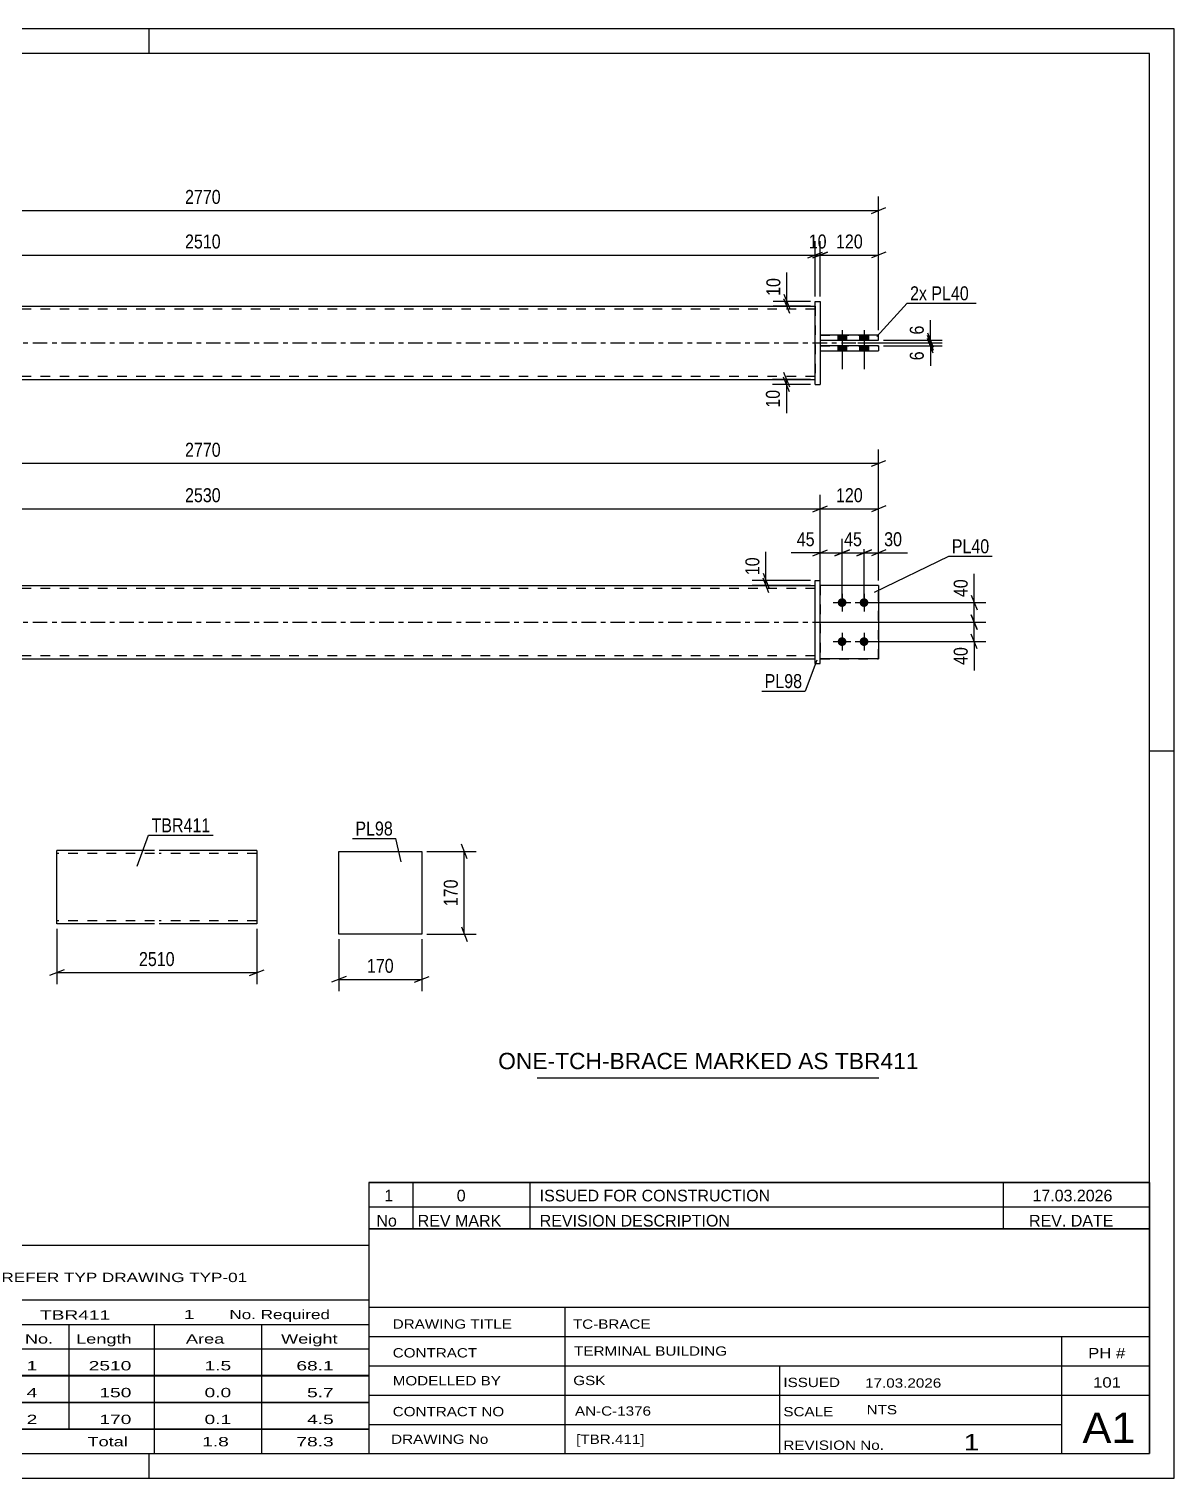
# Model space of a CAD drawing. Header units: millimetres. Extents: x 0 to 420, y 0 to 297.
# Drawn here: x 185.3 to 420, y 0 to 297 of the extents above; entities that cross this region are included whole.
import ezdxf

# ---------------------------------------------------------------- set-up
doc = ezdxf.new("R2010")
doc.units = ezdxf.units.MM
doc.linetypes.add('DXK_LINE_DOT2', pattern=[3.9198, 1.9599, -1.9599])
doc.linetypes.add('DXK_LINE_DOT3', pattern=[5.9187, 2.979, -0.9799, 0.9799, -0.9799])
doc.styles.add('Arial', font='ARIAL.TTF', dxfattribs={"height": 0.2})
doc.styles.add('Arial Narrow', font='ARIALN.TTF', dxfattribs={"height": 0.2})

# ---------------------------------------------------------------- blocks, each defined once
blk = doc.blocks.new('Unknown-580607302-1163')
at = {"color": 5, "linetype": 'Continuous'}
for p, q in [((420, 297), (0, 297)), ((210, 292), (210, 297)), ((420, 0), (420, 297)), ((415, 292), (5, 292)), ((415, 5), (415, 292)), ((420, 149), (415, 149)), ((5, 5), (415, 5)), ((210, 0), (210, 5)), ((0, 0), (420, 0))]:
    blk.add_line(p, q, dxfattribs=at)
blk = doc.blocks.new('Part-580607302-1749 - 1733')
at = {"color": 2, "linetype": 'Continuous'}
for p, q in [((346.47, 183.93), (347.47, 183.93)), ((346.47, 166.93), (346.47, 183.93)), ((347.47, 166.93), (347.47, 183.93)), ((346.47, 166.93), (346.47, 166.93)), ((346.47, 166.93), (347.47, 166.93))]:
    blk.add_line(p, q, dxfattribs=at)
at = {"color": 7, "linetype": 'DXK_LINE_DOT2'}
for p, q in [((346.47, 183.93), (347.47, 183.93)), ((346.47, 166.93), (347.47, 166.93))]:
    blk.add_line(p, q, dxfattribs=at)
blk = doc.blocks.new('Part-580607302-1754 - 1733')
at = {"color": 2, "linetype": 'Continuous'}
for p, q in [((95.49, 182.93), (346.47, 182.93)), ((95.49, 167.93), (346.47, 167.93))]:
    blk.add_line(p, q, dxfattribs=at)
at = {"color": 7, "linetype": 'DXK_LINE_DOT2'}
for p, q in [((95.49, 167.93), (95.49, 182.93)), ((346.47, 182.33), (95.49, 182.33)), ((346.47, 167.93), (346.47, 182.93)), ((346.47, 168.53), (95.49, 168.53))]:
    blk.add_line(p, q, dxfattribs=at)
at = {"color": 7, "linetype": 'DXK_LINE_DOT3'}
blk.add_line((85.49, 175.43), (356.47, 175.43), dxfattribs=at)
blk = doc.blocks.new('Bolt-580607302-1755 - 1733')
at = {"linetype": 'Continuous'}
for points in [[(351.97, 180.33, -1), (351.97, 178.53, -1)], [(356.47, 180.33, -1), (356.47, 178.53, -1)], [(351.97, 172.33, -1), (351.97, 170.53, -1)], [(356.47, 172.33, -1), (356.47, 170.53, -1)]]:
    blk.add_hatch(color=1, dxfattribs=at).paths.add_polyline_path(points)
at = {"color": 1, "linetype": 'Continuous'}
for p, q in [((351.97, 181.23), (351.97, 177.63)), ((356.47, 181.23), (356.47, 177.63)), ((350.17, 179.43), (353.77, 179.43)), ((354.67, 179.43), (358.27, 179.43)), ((351.97, 173.23), (351.97, 169.63)), ((356.47, 173.23), (356.47, 169.63)), ((350.17, 171.43), (353.77, 171.43)), ((354.67, 171.43), (358.27, 171.43))]:
    blk.add_line(p, q, dxfattribs=at)
blk = doc.blocks.new('Part-580607302-1777 - 1733')
at = {"color": 2, "linetype": 'Continuous'}
for p, q in [((359.47, 182.93), (347.47, 182.93)), ((359.47, 182.93), (359.47, 167.93)), ((359.47, 167.93), (347.47, 167.93))]:
    blk.add_line(p, q, dxfattribs=at)
at = {"color": 7, "linetype": 'DXK_LINE_DOT2'}
blk.add_line((347.47, 182.93), (347.47, 167.93), dxfattribs=at)
blk = doc.blocks.new('Part-580607302-1782 - 1733')
at = {"color": 7, "linetype": 'DXK_LINE_DOT2'}
for p, q in [((359.47, 182.93), (347.47, 182.93)), ((347.47, 182.93), (347.47, 167.93)), ((359.47, 167.93), (359.47, 182.93)), ((347.47, 167.93), (359.47, 167.93))]:
    blk.add_line(p, q, dxfattribs=at)
blk = doc.blocks.new('Bolt-580607302-1399 - 1390')
at = {"linetype": 'Continuous'}
for points in [[(352.87, 234.25), (351.07, 234.25), (351.07, 233.25), (352.87, 233.25)], [(352.87, 234.25), (351.07, 234.25), (351.07, 233.25), (352.87, 233.25)], [(352.87, 232.05), (351.07, 232.05), (351.07, 231.05), (352.87, 231.05)], [(352.87, 232.05), (351.07, 232.05), (351.07, 231.05), (352.87, 231.05)], [(357.37, 234.25), (355.57, 234.25), (355.57, 233.25), (357.37, 233.25)], [(357.37, 234.25), (355.57, 234.25), (355.57, 233.25), (357.37, 233.25)], [(357.37, 232.05), (355.57, 232.05), (355.57, 231.05), (357.37, 231.05)], [(357.37, 232.05), (355.57, 232.05), (355.57, 231.05), (357.37, 231.05)]]:
    blk.add_hatch(color=1, dxfattribs=at).paths.add_polyline_path(points)
at = {"color": 1, "linetype": 'Continuous'}
for p, q in [((351.97, 235.25), (351.97, 227.25)), ((351.97, 235.25), (351.97, 227.25)), ((356.47, 235.25), (356.47, 227.25)), ((356.47, 235.25), (356.47, 227.25)), ((351.07, 234.25), (351.07, 233.25)), ((351.07, 234.25), (351.07, 233.25)), ((351.07, 232.05), (351.07, 231.05)), ((351.07, 232.05), (351.07, 231.05)), ((352.87, 234.25), (352.87, 233.25)), ((352.87, 234.25), (352.87, 233.25)), ((352.87, 232.05), (352.87, 231.05)), ((352.87, 232.05), (352.87, 231.05)), ((355.57, 234.25), (355.57, 233.25)), ((355.57, 234.25), (355.57, 233.25)), ((355.57, 232.05), (355.57, 231.05)), ((355.57, 232.05), (355.57, 231.05)), ((357.37, 234.25), (357.37, 233.25)), ((357.37, 234.25), (357.37, 233.25)), ((357.37, 232.05), (357.37, 231.05)), ((357.37, 232.05), (357.37, 231.05))]:
    blk.add_line(p, q, dxfattribs=at)
blk = doc.blocks.new('Part-580607302-1425 - 1390')
at = {"color": 2, "linetype": 'Continuous'}
for p, q in [((95.49, 240.16), (346.47, 240.16)), ((95.49, 225.16), (346.47, 225.16))]:
    blk.add_line(p, q, dxfattribs=at)
at = {"color": 7, "linetype": 'DXK_LINE_DOT2'}
for p, q in [((95.49, 225.16), (95.49, 240.16)), ((346.47, 239.56), (95.49, 239.56)), ((346.47, 240.16), (346.47, 225.16)), ((346.47, 225.76), (95.49, 225.76))]:
    blk.add_line(p, q, dxfattribs=at)
at = {"color": 7, "linetype": 'DXK_LINE_DOT3'}
blk.add_line((85.49, 232.66), (356.47, 232.66), dxfattribs=at)
blk = doc.blocks.new('Part-580607302-1426 - 1390')
at = {"color": 2, "linetype": 'Continuous'}
for p, q in [((346.47, 241.16), (346.47, 241.16)), ((346.47, 224.16), (346.47, 241.16)), ((346.47, 241.16), (347.47, 241.16)), ((347.47, 241.16), (347.47, 241.16)), ((347.47, 241.16), (347.47, 224.16)), ((346.47, 224.16), (347.47, 224.16)), ((346.47, 224.16), (346.47, 224.16)), ((347.47, 224.16), (347.47, 224.16))]:
    blk.add_line(p, q, dxfattribs=at)
at = {"color": 7, "linetype": 'DXK_LINE_DOT2'}
for p, q in [((346.47, 241.16), (347.47, 241.16)), ((346.47, 224.16), (347.47, 224.16)), ((347.47, 224.16), (347.47, 224.16))]:
    blk.add_line(p, q, dxfattribs=at)
blk = doc.blocks.new('Part-580607302-1452 - 1390')
at = {"color": 2, "linetype": 'Continuous'}
for p, q in [((359.47, 232.05), (347.47, 232.05)), ((359.47, 232.05), (359.47, 231.05)), ((347.47, 231.05), (359.47, 231.05))]:
    blk.add_line(p, q, dxfattribs=at)
at = {"color": 7, "linetype": 'DXK_LINE_DOT2'}
for p, q in [((347.47, 232.05), (347.47, 231.05)), ((347.47, 232.05), (359.47, 232.05)), ((347.47, 231.05), (359.47, 231.05))]:
    blk.add_line(p, q, dxfattribs=at)
blk = doc.blocks.new('Part-580607302-1457 - 1390')
at = {"color": 2, "linetype": 'Continuous'}
for p, q in [((359.47, 234.25), (347.47, 234.25)), ((347.47, 233.25), (359.47, 233.25)), ((359.47, 233.25), (359.47, 234.25))]:
    blk.add_line(p, q, dxfattribs=at)
at = {"color": 7, "linetype": 'DXK_LINE_DOT2'}
for p, q in [((347.47, 234.25), (347.47, 233.25)), ((347.47, 234.25), (359.47, 234.25)), ((347.47, 233.25), (359.47, 233.25))]:
    blk.add_line(p, q, dxfattribs=at)
blk = doc.blocks.new('Part-580607302-2274 - 2268')
at = {"color": 2, "linetype": 'Continuous'}
for p, q in [((248.85, 111.44), (248.84, 128.44)), ((248.84, 128.44), (265.84, 128.44)), ((265.84, 128.44), (265.85, 111.44)), ((265.85, 111.44), (248.85, 111.44))]:
    blk.add_line(p, q, dxfattribs=at)
blk = doc.blocks.new('Part-580607302-2299 - 2293')
at = {"color": 2, "linetype": 'Continuous'}
for p, q in [((211.04, 128.59), (191.04, 128.59)), ((191.04, 113.68), (191.04, 128.59)), ((232.04, 128.59), (212.04, 128.59)), ((232.04, 128.59), (232.04, 128.5)), ((232.04, 128.5), (232.04, 127.39)), ((232.04, 127.39), (232.04, 113.59)), ((191.04, 113.59), (191.04, 113.68)), ((211.04, 113.59), (191.04, 113.59)), ((232.04, 113.59), (212.04, 113.59))]:
    blk.add_line(p, q, dxfattribs=at)
at = {"color": 7, "linetype": 'DXK_LINE_DOT2'}
for p, q in [((211.04, 127.99), (191.04, 127.99)), ((232.04, 127.99), (212.04, 127.99)), ((232.04, 128.24), (232.04, 127.39)), ((191.04, 114.19), (191.04, 114.23)), ((211.04, 114.19), (191.04, 114.19)), ((191.04, 113.59), (191.04, 113.59)), ((232.04, 114.19), (212.04, 114.19)), ((232.04, 114.23), (232.04, 114.33)), ((232.04, 114.19), (232.04, 114.23)), ((232.04, 114.19), (232.04, 114.23))]:
    blk.add_line(p, q, dxfattribs=at)
blk = doc.blocks.new('StraightDimension-580607302-1994 - 1733')
at = {"color": 7, "linetype": 'Continuous'}
for p, q in [((354.97, 189.04), (357.97, 190.24)), ((356.47, 180.43), (356.47, 192.49)), ((360.97, 190.24), (357.97, 189.04)), ((359.47, 183.93), (359.47, 192.49)), ((356.47, 189.64), (359.47, 189.64))]:
    blk.add_line(p, q, dxfattribs=at)
at = {"color": 0}
blk.add_wipeout([(364.85, 190.39), (364.85, 194.59), (360, 194.59), (360, 190.39)], dxfattribs=at)
at = {"color": 7, "linetype": 'Continuous'}
blk.add_line((359.47, 189.64), (365.38, 189.64), dxfattribs=at)
blk.add_line((359.47, 189.64), (365.38, 189.64), dxfattribs=at)
at = {"color": 3, "style": 'Arial Narrow'}
blk.add_text('30', height=2.863, dxfattribs=at).set_placement((360.6, 190.99))
blk = doc.blocks.new('StraightDimension-580607302-1981 - 1733')
at = {"color": 7, "linetype": 'Continuous'}
for p, q in [((350.47, 189.04), (353.47, 190.24)), ((351.97, 180.43), (351.97, 192.49)), ((357.97, 190.24), (354.97, 189.04)), ((356.47, 180.43), (356.47, 192.49)), ((351.97, 189.64), (356.47, 189.64))]:
    blk.add_line(p, q, dxfattribs=at)
at = {"color": 0}
blk.add_wipeout([(356.65, 190.39), (356.65, 194.59), (351.79, 194.59), (351.79, 190.39)], dxfattribs=at)
at = {"color": 3, "style": 'Arial Narrow'}
blk.add_text('45', height=2.863, dxfattribs=at).set_placement((352.39, 190.99))
blk = doc.blocks.new('StraightDimension-580607302-1784 - 1733')
at = {"color": 7, "linetype": 'Continuous'}
for p, q in [((335.77, 185.43), (336.97, 182.43)), ((336.97, 181.43), (335.77, 184.43)), ((345.47, 183.93), (333.52, 183.93)), ((345.47, 182.93), (333.52, 182.93)), ((336.37, 182.93), (336.37, 183.93))]:
    blk.add_line(p, q, dxfattribs=at)
at = {"color": 0}
blk.add_wipeout([(335.62, 189.31), (331.42, 189.31), (331.42, 184.45), (335.62, 184.45)], dxfattribs=at)
at = {"color": 7, "linetype": 'Continuous'}
blk.add_line((336.37, 183.93), (336.37, 189.83), dxfattribs=at)
blk.add_line((336.37, 183.93), (336.37, 189.83), dxfattribs=at)
at = {"color": 3, "style": 'Arial Narrow'}
blk.add_text('10', height=2.863, rotation=90.0002, dxfattribs=at).set_placement((335.02, 185.05))
blk = doc.blocks.new('StraightDimension-580607302-1887 - 1733')
at = {"color": 7, "linetype": 'Continuous'}
for p, q in [((95.99, 199.26), (92.99, 198.06)), ((94.49, 183.93), (94.49, 201.51)), ((345.97, 198.06), (348.97, 199.26)), ((347.47, 183.93), (347.47, 201.51)), ((94.49, 198.66), (347.47, 198.66))]:
    blk.add_line(p, q, dxfattribs=at)
at = {"color": 0}
blk.add_wipeout([(225.24, 199.41), (225.24, 203.61), (216.72, 203.61), (216.72, 199.41)], dxfattribs=at)
at = {"color": 3, "style": 'Arial Narrow'}
blk.add_text('2530', height=2.863, dxfattribs=at).set_placement((217.32, 200.01))
blk = doc.blocks.new('StraightDimension-580607302-1906 - 1733')
at = {"color": 7, "linetype": 'Continuous'}
for p, q in [((345.97, 198.06), (348.97, 199.26)), ((347.47, 183.93), (347.47, 201.51)), ((360.97, 199.26), (357.97, 198.06)), ((359.47, 183.93), (359.47, 201.51)), ((347.47, 198.66), (359.47, 198.66))]:
    blk.add_line(p, q, dxfattribs=at)
at = {"color": 0}
blk.add_wipeout([(356.81, 199.41), (356.81, 203.61), (350.13, 203.61), (350.13, 199.41)], dxfattribs=at)
at = {"color": 3, "style": 'Arial Narrow'}
blk.add_text('120', height=2.863, dxfattribs=at).set_placement((350.73, 200.01))
blk = doc.blocks.new('StraightDimension-580607302-1926 - 1733')
at = {"color": 7, "linetype": 'Continuous'}
for p, q in [((357.47, 179.43), (381.46, 179.43)), ((378.46, 180.93), (379.66, 177.93)), ((379.06, 175.43), (379.06, 179.43)), ((348.47, 175.43), (381.46, 175.43)), ((379.66, 173.93), (378.46, 176.93))]:
    blk.add_line(p, q, dxfattribs=at)
at = {"color": 0}
blk.add_wipeout([(378.31, 184.81), (374.11, 184.81), (374.11, 179.95), (378.31, 179.95)], dxfattribs=at)
at = {"color": 7, "linetype": 'Continuous'}
blk.add_line((379.06, 179.43), (379.06, 185.33), dxfattribs=at)
blk.add_line((379.06, 179.43), (379.06, 185.33), dxfattribs=at)
at = {"color": 3, "style": 'Arial Narrow'}
blk.add_text('40', height=2.863, rotation=90.0002, dxfattribs=at).set_placement((377.71, 180.55))
blk = doc.blocks.new('StraightDimension-580607302-1935 - 1733')
at = {"color": 7, "linetype": 'Continuous'}
for p, q in [((348.47, 175.43), (381.46, 175.43)), ((378.46, 176.93), (379.66, 173.93)), ((379.06, 171.43), (379.06, 175.43)), ((379.66, 169.93), (378.46, 172.93)), ((357.47, 171.43), (381.46, 171.43))]:
    blk.add_line(p, q, dxfattribs=at)
at = {"color": 0}
blk.add_wipeout([(378.31, 170.9), (374.11, 170.9), (374.11, 166.05), (378.31, 166.05)], dxfattribs=at)
at = {"color": 7, "linetype": 'Continuous'}
blk.add_line((379.06, 171.43), (379.06, 165.52), dxfattribs=at)
blk.add_line((379.06, 171.43), (379.06, 165.52), dxfattribs=at)
at = {"color": 3, "style": 'Arial Narrow'}
blk.add_text('40', height=2.863, rotation=90.0002, dxfattribs=at).set_placement((377.71, 166.65))
blk = doc.blocks.new('StraightDimension-580607302-1945 - 1733')
at = {"color": 7, "linetype": 'Continuous'}
for p, q in [((83.99, 208.58), (80.99, 207.38)), ((82.49, 183.93), (82.49, 210.83)), ((82.49, 207.98), (359.47, 207.98)), ((357.97, 207.38), (360.97, 208.58)), ((359.47, 183.93), (359.47, 210.83))]:
    blk.add_line(p, q, dxfattribs=at)
at = {"color": 0}
blk.add_wipeout([(225.24, 208.73), (225.24, 212.93), (216.72, 212.93), (216.72, 208.73)], dxfattribs=at)
at = {"color": 3, "style": 'Arial Narrow'}
blk.add_text('2770', height=2.863, dxfattribs=at).set_placement((217.32, 209.33))
blk = doc.blocks.new('StraightDimension-580607302-1965 - 1733')
at = {"color": 7, "linetype": 'Continuous'}
for p, q in [((345.97, 189.04), (348.97, 190.24)), ((347.47, 183.93), (347.47, 192.49)), ((353.47, 190.24), (350.47, 189.04)), ((351.97, 180.43), (351.97, 192.49)), ((347.47, 189.64), (351.97, 189.64))]:
    blk.add_line(p, q, dxfattribs=at)
at = {"color": 0}
blk.add_wipeout([(346.95, 190.39), (346.95, 194.59), (342.09, 194.59), (342.09, 190.39)], dxfattribs=at)
at = {"color": 7, "linetype": 'Continuous'}
blk.add_line((347.47, 189.64), (341.57, 189.64), dxfattribs=at)
blk.add_line((347.47, 189.64), (341.57, 189.64), dxfattribs=at)
at = {"color": 3, "style": 'Arial Narrow'}
blk.add_text('45', height=2.863, dxfattribs=at).set_placement((342.69, 190.99))
blk = doc.blocks.new('StraightDimension-580607302-1634 - 1390')
at = {"color": 7, "linetype": 'Continuous'}
for p, q in [((346.47, 242.16), (346.47, 253.51)), ((347.47, 242.16), (347.47, 253.51)), ((344.97, 250.06), (347.97, 251.26)), ((348.97, 251.26), (345.97, 250.06)), ((346.47, 250.66), (347.47, 250.66))]:
    blk.add_line(p, q, dxfattribs=at)
at = {"color": 0}
blk.add_wipeout([(349.4, 251.41), (349.4, 255.61), (344.54, 255.61), (344.54, 251.41)], dxfattribs=at)
at = {"color": 3, "style": 'Arial Narrow'}
blk.add_text('10', height=2.863, dxfattribs=at).set_placement((345.14, 252.01))
blk = doc.blocks.new('StraightDimension-580607302-1644 - 1390')
at = {"color": 7, "linetype": 'Continuous'}
for p, q in [((347.47, 242.16), (347.47, 253.51)), ((359.47, 235.25), (359.47, 253.51)), ((345.97, 250.06), (348.97, 251.26)), ((347.47, 250.66), (359.47, 250.66)), ((360.97, 251.26), (357.97, 250.06))]:
    blk.add_line(p, q, dxfattribs=at)
at = {"color": 0}
blk.add_wipeout([(356.81, 251.41), (356.81, 255.61), (350.13, 255.61), (350.13, 251.41)], dxfattribs=at)
at = {"color": 3, "style": 'Arial Narrow'}
blk.add_text('120', height=2.863, dxfattribs=at).set_placement((350.73, 252.01))
blk = doc.blocks.new('StraightDimension-580607302-1459 - 1390')
at = {"color": 7, "linetype": 'Continuous'}
for p, q in [((339.97, 226.66), (341.17, 223.66)), ((345.47, 225.16), (337.72, 225.16)), ((345.47, 224.16), (337.72, 224.16)), ((341.17, 222.66), (339.97, 225.66)), ((340.57, 224.16), (340.57, 225.16))]:
    blk.add_line(p, q, dxfattribs=at)
at = {"color": 0}
blk.add_wipeout([(339.82, 223.64), (335.62, 223.64), (335.62, 218.78), (339.82, 218.78)], dxfattribs=at)
at = {"color": 7, "linetype": 'Continuous'}
blk.add_line((340.57, 224.16), (340.57, 218.26), dxfattribs=at)
blk.add_line((340.57, 224.16), (340.57, 218.26), dxfattribs=at)
at = {"color": 3, "style": 'Arial Narrow'}
blk.add_text('10', height=2.863, rotation=90.0002, dxfattribs=at).set_placement((339.22, 219.38))
blk = doc.blocks.new('StraightDimension-580607302-1473 - 1390')
at = {"color": 7, "linetype": 'Continuous'}
for p, q in [((345.47, 241.16), (337.82, 241.16)), ((340.07, 242.66), (341.27, 239.66)), ((341.27, 238.66), (340.07, 241.66)), ((340.67, 240.16), (340.67, 241.16)), ((345.47, 240.16), (337.82, 240.16))]:
    blk.add_line(p, q, dxfattribs=at)
at = {"color": 0}
blk.add_wipeout([(339.92, 246.54), (335.72, 246.54), (335.72, 241.69), (339.92, 241.69)], dxfattribs=at)
at = {"color": 7, "linetype": 'Continuous'}
blk.add_line((340.67, 241.16), (340.67, 247.07), dxfattribs=at)
blk.add_line((340.67, 241.16), (340.67, 247.07), dxfattribs=at)
at = {"color": 3, "style": 'Arial Narrow'}
blk.add_text('10', height=2.863, rotation=90.0002, dxfattribs=at).set_placement((339.32, 242.29))
blk = doc.blocks.new('StraightDimension-580607302-1606 - 1390')
at = {"color": 7, "linetype": 'Continuous'}
for p, q in [((355.22, 232.65), (372.46, 232.65)), ((360.47, 232.05), (372.46, 232.05)), ((369.46, 234.15), (370.66, 231.15)), ((370.66, 230.55), (369.46, 233.55)), ((370.06, 232.05), (370.06, 232.65))]:
    blk.add_line(p, q, dxfattribs=at)
at = {"color": 0}
blk.add_wipeout([(369.31, 231.52), (365.11, 231.52), (365.11, 228.49), (369.31, 228.49)], dxfattribs=at)
at = {"color": 7, "linetype": 'Continuous'}
blk.add_line((370.06, 232.05), (370.06, 227.97), dxfattribs=at)
blk.add_line((370.06, 232.05), (370.06, 227.97), dxfattribs=at)
at = {"color": 3, "style": 'Arial Narrow'}
blk.add_text('6', height=2.86, rotation=90.0002, dxfattribs=at).set_placement((368.71, 229.09))
blk = doc.blocks.new('StraightDimension-580607302-1615 - 1390')
at = {"color": 7, "linetype": 'Continuous'}
for p, q in [((369.46, 234.75), (370.66, 231.75)), ((355.22, 232.65), (372.46, 232.65)), ((360.47, 233.25), (372.46, 233.25)), ((370.66, 231.15), (369.46, 234.15)), ((370.06, 232.65), (370.06, 233.25))]:
    blk.add_line(p, q, dxfattribs=at)
at = {"color": 0}
blk.add_wipeout([(369.31, 236.8), (365.11, 236.8), (365.11, 233.77), (369.31, 233.77)], dxfattribs=at)
at = {"color": 7, "linetype": 'Continuous'}
blk.add_line((370.06, 233.25), (370.06, 237.33), dxfattribs=at)
blk.add_line((370.06, 233.25), (370.06, 237.33), dxfattribs=at)
at = {"color": 3, "style": 'Arial Narrow'}
blk.add_text('6', height=2.86, rotation=90.0002, dxfattribs=at).set_placement((368.71, 234.37))
blk = doc.blocks.new('StraightDimension-580607302-1624 - 1390')
at = {"color": 7, "linetype": 'Continuous'}
for p, q in [((95.49, 242.16), (95.49, 253.51)), ((346.47, 242.16), (346.47, 253.51)), ((96.99, 251.26), (93.99, 250.06)), ((95.49, 250.66), (346.47, 250.66)), ((344.97, 250.06), (347.97, 251.26))]:
    blk.add_line(p, q, dxfattribs=at)
at = {"color": 0}
blk.add_wipeout([(225.24, 251.41), (225.24, 255.61), (216.72, 255.61), (216.72, 251.41)], dxfattribs=at)
at = {"color": 3, "style": 'Arial Narrow'}
blk.add_text('2510', height=2.863, dxfattribs=at).set_placement((217.32, 252.01))
blk = doc.blocks.new('StraightDimension-580607302-1675 - 1390')
at = {"color": 7, "linetype": 'Continuous'}
for p, q in [((82.49, 235.26), (82.49, 262.65)), ((359.47, 235.25), (359.47, 262.65)), ((83.99, 260.4), (80.99, 259.2)), ((82.49, 259.8), (359.47, 259.8)), ((357.97, 259.2), (360.97, 260.4))]:
    blk.add_line(p, q, dxfattribs=at)
at = {"color": 0}
blk.add_wipeout([(225.24, 260.55), (225.24, 264.75), (216.72, 264.75), (216.72, 260.55)], dxfattribs=at)
at = {"color": 3, "style": 'Arial Narrow'}
blk.add_text('2770', height=2.863, dxfattribs=at).set_placement((217.32, 261.15))
blk = doc.blocks.new('StraightDimension-580607302-2276 - 2268')
at = {"color": 7, "linetype": 'Continuous'}
for p, q in [((248.85, 110.44), (248.85, 99.8)), ((265.85, 110.44), (265.85, 99.8)), ((250.35, 102.8), (247.35, 101.6)), ((248.85, 102.2), (265.85, 102.2)), ((264.35, 101.6), (267.35, 102.8))]:
    blk.add_line(p, q, dxfattribs=at)
at = {"color": 0}
blk.add_wipeout([(260.69, 102.95), (260.69, 107.15), (254, 107.15), (254, 102.95)], dxfattribs=at)
at = {"color": 3, "style": 'Arial Narrow'}
blk.add_text('170', height=2.863, dxfattribs=at).set_placement((254.6, 103.55))
blk = doc.blocks.new('StraightDimension-580607302-2281 - 2268')
at = {"color": 7, "linetype": 'Continuous'}
for p, q in [((266.84, 128.44), (276.95, 128.44)), ((275.15, 126.94), (273.95, 129.94)), ((274.55, 111.44), (274.55, 128.44)), ((273.95, 112.94), (275.15, 109.94)), ((266.85, 111.44), (276.95, 111.44))]:
    blk.add_line(p, q, dxfattribs=at)
at = {"color": 0}
blk.add_wipeout([(273.8, 123.28), (269.6, 123.28), (269.6, 116.6), (273.8, 116.6)], dxfattribs=at)
at = {"color": 3, "style": 'Arial Narrow'}
blk.add_text('170', height=2.863, rotation=90.0002, dxfattribs=at).set_placement((273.2, 117.2))
blk = doc.blocks.new('StraightDimension-580607302-2303 - 2293')
at = {"color": 7, "linetype": 'Continuous'}
for p, q in [((191.04, 112.59), (191.04, 101.19)), ((232.04, 112.59), (232.04, 101.19)), ((192.54, 104.19), (189.54, 102.99)), ((230.54, 102.99), (233.54, 104.19)), ((191.04, 103.59), (232.04, 103.59))]:
    blk.add_line(p, q, dxfattribs=at)
at = {"color": 0}
blk.add_wipeout([(215.79, 104.34), (215.79, 108.54), (207.28, 108.54), (207.28, 104.34)], dxfattribs=at)
at = {"color": 3, "style": 'Arial Narrow'}
blk.add_text('2510', height=2.863, dxfattribs=at).set_placement((207.88, 104.94))
blk = doc.blocks.new('Unknown-580607302-4216')
at = {"color": 7, "linetype": 'Continuous'}
for p, q in [((255, 51.05), (255, 5)), ((255, 51.05), (415, 51.05)), ((415, 51), (415, 5)), ((255, 35), (415, 35)), ((295.14, 35), (295.14, 5)), ((255, 29), (415, 29)), ((397, 5.05), (397, 29.05)), ((255, 23), (415, 23)), ((339.14, 23), (339.14, 5)), ((255, 17), (415, 17)), ((255, 11), (397, 11)), ((255, 5), (415, 5))]:
    blk.add_line(p, q, dxfattribs=at)
at = {"color": 7, "style": 'Arial Narrow'}
for s, height, width, p in [('DRAWING TITLE', 1.9089, 1.425378, (259.88, 30.61)), ('TC-BRACE', 1.909, 1.425378, (296.81, 30.59)), ('TERMINAL BUILDING', 1.9089, 1.425378, (297.06, 25.07)), ('CONTRACT', 1.909, 1.425378, (259.88, 24.71)), ('MODELLED BY', 1.9089, 1.425378, (259.88, 18.98)), ('GSK', 1.909, 1.425378, (296.88, 19.04)), ('ISSUED', 1.909, 1.425378, (339.94, 18.64)), ('17.03.2026', 1.909, 1.425378, (356.69, 18.52)), ('CONTRACT NO', 1.9089, 1.425378, (259.88, 12.66)), ('AN-C-1376', 1.909, 1.425378, (297.23, 12.78)), ('SCALE', 1.909, 1.425378, (339.94, 12.65)), ('A1', 6.204, 1.25, (401.24, 7.2)), ('DRAWING No', 1.909, 1.425378, (259.56, 7)), ('[TBR.411]', 1.909, 1.425378, (297.46, 6.99)), ('1', 3.34, 1.5, (376.91, 5.68)), ('REVISION No.', 1.9089, 1.425378, (339.94, 5.77))]:
    blk.add_text(s, height=height, dxfattribs=dict(at, width=width)).set_placement(p)
at = {"color": 7, "linetype": 'Continuous', "style": 'Arial Narrow'}
for s, height, width, p in [('PH #', 2.1, 1.42538, (402.4, 24.55)), ('101', 2.1, 1.42538, (403.41, 18.55)), ('NTS', 1.909, 1.425378, (357, 13.05))]:
    blk.add_text(s, height=height, dxfattribs=dict(at, width=width)).set_placement(p)
blk = doc.blocks.new('Unknown-580607302-4217')
at = {"color": 7, "linetype": 'Continuous'}
for p, q in [((255, 60.55), (415, 60.55)), ((415, 60.55), (255, 60.55)), ((255, 60.55), (255, 55.55)), ((264, 60.55), (264, 55.55)), ((288, 60.55), (288, 55.55)), ((385, 60.55), (385, 55.55)), ((415, 60.55), (415, 55.55)), ((255, 55.55), (415, 55.55)), ((255, 55.55), (255, 51.05)), ((255, 55.55), (415, 55.55)), ((264, 55.55), (264, 51.05)), ((288, 55.55), (288, 51.05)), ((385, 55.55), (385, 51.05)), ((415, 55.55), (415, 51.05)), ((415, 51.05), (255, 51.05))]:
    blk.add_line(p, q, dxfattribs=at)
at = {"color": 7, "linetype": 'Continuous', "style": 'Arial Narrow'}
for s, height, width, p in [('1', 2.39, 1.196471, (258.16, 56.7)), ('0', 2.39, 1.196471, (273, 56.7)), ('ISSUED FOR CONSTRUCTION', 2.3861, 1.196471, (290, 56.7)), ('17.03.2026', 2.386, 1.196471, (391, 56.7)), ('No', 2.386, 1.2, (256.54, 51.55)), ('REV MARK', 2.386, 1.2, (265, 51.55)), ('REVISION DESCRIPTION', 2.3861, 1.2, (290, 51.55)), ('REV. DATE', 2.386, 1.2, (390.28, 51.55))]:
    blk.add_text(s, height=height, dxfattribs=dict(at, width=width)).set_placement(p)
blk = doc.blocks.new('Unknown-580607302-4218')
at = {"color": 7, "linetype": 'Continuous'}
for p, q in [((95, 47.75), (255, 47.75)), ((95, 36.5), (95, 47.75)), ((255, 47.75), (255, 36.5)), ((95, 36.5), (255, 36.5)), ((95, 36.5), (95, 31.5)), ((255, 36.5), (255, 31.5)), ((95, 31.5), (255, 31.5)), ((95, 31.5), (95, 26.5)), ((119, 31.5), (119, 26.5)), ((154.5, 31.5), (154.5, 26.5)), ((180.5, 31.5), (180.5, 26.5)), ((193.5, 31.5), (193.5, 26.5)), ((211, 31.5), (211, 26.5)), ((233, 31.5), (233, 26.5)), ((255, 31.5), (255, 26.5)), ((95, 26.5), (255, 26.5)), ((95, 26.45), (95, 21.05)), ((95, 26.45), (255, 26.45)), ((119, 26.5), (119, 21)), ((154.5, 26.5), (154.5, 21)), ((180.5, 26.5), (180.5, 21)), ((193.5, 26.5), (193.5, 21)), ((211, 26.5), (211, 21)), ((233, 26.5), (233, 21)), ((255, 26.45), (255, 21.05)), ((95, 21.05), (255, 21.05)), ((95, 20.95), (95, 15.55)), ((95, 20.95), (255, 20.95)), ((119, 21), (119, 15.5)), ((154.5, 21), (154.5, 15.5)), ((180.5, 21), (180.5, 15.5)), ((193.5, 21), (193.5, 15.5)), ((211, 21), (211, 15.5)), ((233, 21), (233, 15.5)), ((255, 20.95), (255, 15.55)), ((95, 15.55), (255, 15.55)), ((95, 15.45), (95, 10.05)), ((95, 15.45), (255, 15.45)), ((119, 15.5), (119, 10)), ((154.5, 15.5), (154.5, 10)), ((180.5, 15.5), (180.5, 10)), ((193.5, 15.5), (193.5, 10)), ((211, 15.5), (211, 10)), ((233, 15.5), (233, 10)), ((255, 15.45), (255, 10.05)), ((95, 10.05), (255, 10.05)), ((95, 10), (255, 10)), ((95, 10), (95, 5)), ((211, 10), (211, 5)), ((233, 10), (233, 5)), ((255, 10), (255, 5)), ((95, 5), (255, 5))]:
    blk.add_line(p, q, dxfattribs=at)
at = {"color": 7, "style": 'Arial Narrow'}
for s, height, width, p in [('GENERAL NOTES & WELD DETAILS :', 2.8633, 1.4, (96.15, 40.06)), ('REFER TYP DRAWING TYP-01', 1.9089, 1.6, (179.7, 40.16)), ("MATERIAL LIST FOR ASSEMBLY MK'D", 1.9089, 1.6, (96.15, 32.56)), ('TBR411', 1.909, 1.794707, (187.59, 32.47)), ('1', 1.91, 1.794707, (217.08, 32.56)), ('No. Required', 1.9089, 1.6, (226.41, 32.56)), ('Mark', 1.909, 1.7, (96.34, 27.5)), ('Profile', 1.909, 1.7, (129.41, 27.5)), ('Material', 1.909, 1.7, (159.54, 27.56)), ('No.', 1.909, 1.7, (184.5, 27.56)), ('Length', 1.909, 1.7, (195, 27.56)), ('Area', 1.909, 1.7, (217.5, 27.56)), ('Weight', 1.909, 1.7, (237, 27.56))]:
    blk.add_text(s, height=height, dxfattribs=dict(at, width=width)).set_placement(p)
at = {"color": 7, "linetype": 'Continuous', "style": 'Arial Narrow'}
for s, height, width, p in [('TBR411', 1.909, 1.794707, (96.5, 22.06)), ('SHS150*6', 1.909, 1.794707, (121, 22.06)), ('E350', 1.909, 1.794707, (160.74, 22.06)), ('1', 1.91, 1.794707, (184.86, 22.06)), ('2510', 1.909, 1.794707, (197.58, 22.06)), ('1.5', 1.909, 1.794707, (221.32, 22.06)), ('68.1', 1.909, 1.794707, (240.14, 22.06)), ('PL40', 1.909, 1.794707, (96.5, 16.56)), ('PL10*120', 1.909, 1.794707, (121, 16.56)), ('E350', 1.909, 1.794707, (160.74, 16.56)), ('4', 1.91, 1.794707, (184.86, 16.56)), ('150', 1.909, 1.794707, (199.77, 16.56)), ('0.0', 1.909, 1.794707, (221.32, 16.56)), ('5.7', 1.909, 1.794707, (242.33, 16.56)), ('PL98', 1.909, 1.794707, (96.5, 11.06)), ('PL10*170', 1.909, 1.794707, (121, 11.06)), ('E350', 1.909, 1.794707, (160.74, 11.06)), ('2', 1.91, 1.794707, (184.86, 11.06)), ('170', 1.909, 1.794707, (199.77, 11.06)), ('0.1', 1.909, 1.794707, (221.32, 11.06)), ('4.5', 1.909, 1.794707, (242.33, 11.06)), ('Total', 1.909, 1.7, (197.33, 6.5)), ('1.8', 1.909, 1.794707, (220.83, 6.5)), ('78.3', 1.909, 1.794707, (240.14, 6.5))]:
    blk.add_text(s, height=height, dxfattribs=dict(at, width=width)).set_placement(p)
blk = doc.blocks.new('Unknown-580607302-4219')
at = {"color": 7, "linetype": 'Continuous'}
blk.add_line((289.5, 82.05), (359.5, 82.05), dxfattribs=at)
at = {"color": 7, "style": 'Arial'}
blk.add_text('ONE-TCH-BRACE MARKED AS TBR411', height=3.3428, dxfattribs=at).set_placement((281.49, 83.8))
blk = doc.blocks.new('Mark-580607302-1745 - 1733')
at = {"color": 0}
blk.add_wipeout([(343.79, 161.91), (343.79, 164.91), (336.11, 164.91), (336.11, 161.91)], dxfattribs=at)
blk.add_wipeout([(343.79, 161.91), (343.79, 164.91), (336.11, 164.91), (336.11, 161.91)], dxfattribs=at)
at = {"color": 30, "linetype": 'Continuous'}
for p in [(346.78, 167.62), (335.51, 161.31)]:
    blk.add_line(p, (344.39, 161.31), dxfattribs=at)
at = {"color": 3, "style": 'Arial Narrow'}
blk.add_text('PL98', height=2.863, dxfattribs=at).set_placement((336.11, 161.91))
blk = doc.blocks.new('MarkSet-580607302-2032 - 1733')
at = {"color": 0}
blk.add_wipeout([(382.13, 189.54), (382.13, 192.54), (374.46, 192.54), (374.46, 189.54)], dxfattribs=at)
blk.add_wipeout([(382.13, 189.54), (382.13, 192.54), (374.46, 192.54), (374.46, 189.54)], dxfattribs=at)
at = {"color": 30, "linetype": 'Continuous'}
for p, q in [((358.63, 181.56), (373.86, 188.94)), ((373.86, 188.94), (382.73, 188.94))]:
    blk.add_line(p, q, dxfattribs=at)
at = {"color": 3, "style": 'Arial Narrow'}
blk.add_text('PL40', height=2.863, dxfattribs=at).set_placement((374.46, 189.54))
blk = doc.blocks.new('MarkSet-580607302-1724 - 1390')
at = {"color": 0}
blk.add_wipeout([(369.37, 241.39), (369.37, 244.39), (365.9, 244.39), (365.9, 241.39)], dxfattribs=at)
blk.add_wipeout([(369.37, 241.39), (369.37, 244.39), (365.9, 244.39), (365.9, 241.39)], dxfattribs=at)
at = {"color": 30, "linetype": 'Continuous'}
blk.add_line((359.09, 233.98), (365.3, 240.79), dxfattribs=at)
at = {"color": 0}
blk.add_wipeout([(377.94, 241.39), (377.94, 244.39), (370.27, 244.39), (370.27, 241.39)], dxfattribs=at)
blk.add_wipeout([(377.94, 241.39), (377.94, 244.39), (370.27, 244.39), (370.27, 241.39)], dxfattribs=at)
at = {"color": 30, "linetype": 'Continuous'}
blk.add_line((365.3, 240.79), (379.44, 240.79), dxfattribs=at)
at = {"color": 3, "style": 'Arial Narrow'}
for s, p in [('2x', (365.9, 241.39)), ('PL40', (370.27, 241.39))]:
    blk.add_text(s, height=2.863, dxfattribs=at).set_placement(p)
blk = doc.blocks.new('Mark-580607302-2270 - 2268')
at = {"color": 0}
blk.add_wipeout([(259.9, 131.69), (259.9, 134.69), (252.23, 134.69), (252.23, 131.69)], dxfattribs=at)
blk.add_wipeout([(259.9, 131.69), (259.9, 134.69), (252.23, 134.69), (252.23, 131.69)], dxfattribs=at)
at = {"color": 30, "linetype": 'Continuous'}
for p in [(251.63, 131.09), (261.62, 126.31)]:
    blk.add_line(p, (260.5, 131.09), dxfattribs=at)
at = {"color": 3, "style": 'Arial Narrow'}
blk.add_text('PL98', height=2.863, dxfattribs=at).set_placement((252.23, 131.69))
blk = doc.blocks.new('Mark-580607302-2295 - 2293')
at = {"color": 0}
blk.add_wipeout([(222.51, 132.35), (222.51, 135.35), (210.45, 135.35), (210.45, 132.35)], dxfattribs=at)
blk.add_wipeout([(222.51, 132.35), (222.51, 135.35), (210.45, 135.35), (210.45, 132.35)], dxfattribs=at)
at = {"color": 30, "linetype": 'Continuous'}
for p, q in [((207.49, 125.43), (209.85, 131.75)), ((209.85, 131.75), (223.11, 131.75))]:
    blk.add_line(p, q, dxfattribs=at)
at = {"color": 3, "style": 'Arial Narrow'}
blk.add_text('TBR411', height=2.863, dxfattribs=at).set_placement((210.45, 132.35))

msp = doc.modelspace()

# ---------------------------------------------------------------- block references
for name in ['Unknown-580607302-1163', 'Part-580607302-1426 - 1390', 'Part-580607302-1425 - 1390', 'Bolt-580607302-1399 - 1390', 'Part-580607302-1457 - 1390', 'Part-580607302-1452 - 1390', 'Part-580607302-1754 - 1733', 'Part-580607302-1749 - 1733', 'Part-580607302-1777 - 1733', 'Part-580607302-1782 - 1733', 'Bolt-580607302-1755 - 1733', 'Part-580607302-2299 - 2293', 'Part-580607302-2274 - 2268', 'Unknown-580607302-4219', 'Unknown-580607302-4217', 'Unknown-580607302-4216', 'Unknown-580607302-4218']:
    msp.add_blockref(name, (0, 0))

# ---------------------------------------------------------------- next in the draw order: block references
for name in ['StraightDimension-580607302-1634 - 1390', 'StraightDimension-580607302-1459 - 1390', 'StraightDimension-580607302-1994 - 1733', 'StraightDimension-580607302-1784 - 1733', 'Mark-580607302-1745 - 1733', 'Mark-580607302-2295 - 2293', 'Mark-580607302-2270 - 2268', 'StraightDimension-580607302-2303 - 2293', 'StraightDimension-580607302-2276 - 2268']:
    msp.add_blockref(name, (0, 0))

# ---------------------------------------------------------------- next in the draw order: block references
for name in ['StraightDimension-580607302-1644 - 1390', 'StraightDimension-580607302-1887 - 1733', 'StraightDimension-580607302-1981 - 1733', 'StraightDimension-580607302-2281 - 2268']:
    msp.add_blockref(name, (0, 0))

# ---------------------------------------------------------------- next in the draw order: block references
for name in ['StraightDimension-580607302-1473 - 1390', 'StraightDimension-580607302-1606 - 1390', 'StraightDimension-580607302-1906 - 1733']:
    msp.add_blockref(name, (0, 0))

# ---------------------------------------------------------------- next in the draw order: block references
for name in ['StraightDimension-580607302-1624 - 1390', 'StraightDimension-580607302-1615 - 1390', 'StraightDimension-580607302-1926 - 1733']:
    msp.add_blockref(name, (0, 0))

# ---------------------------------------------------------------- next in the draw order: block references
for name in ['StraightDimension-580607302-1675 - 1390', 'StraightDimension-580607302-1945 - 1733', 'StraightDimension-580607302-1935 - 1733']:
    msp.add_blockref(name, (0, 0))

# ---------------------------------------------------------------- next in the draw order: block references
for name in ['MarkSet-580607302-1724 - 1390', 'StraightDimension-580607302-1965 - 1733', 'MarkSet-580607302-2032 - 1733']:
    msp.add_blockref(name, (0, 0))

doc.saveas('drawing.dxf')
